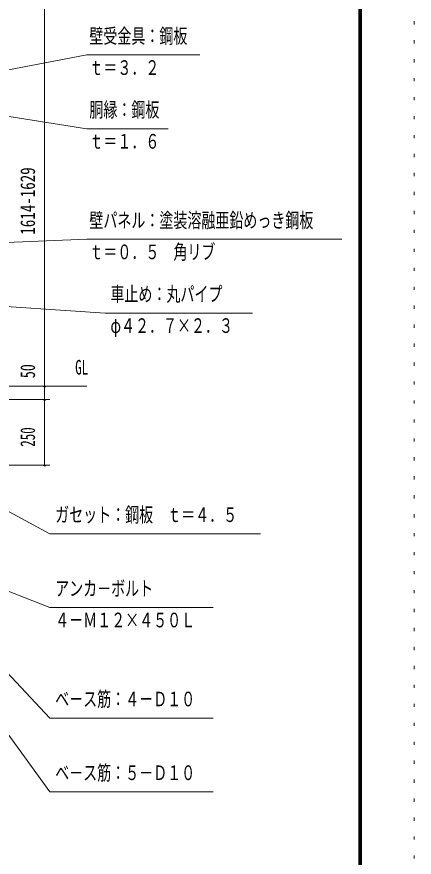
# Model space of a CAD drawing. Units: millimetres, scale not verified. Extents: x -27018 to 27029, y -10500 to 10500.
# Drawn here: x 23253 to 27029, y -3376 to 4602 of the extents above; entities that cross this region are included whole.
import ezdxf
from ezdxf.enums import TextEntityAlignment as Align

# ---------------------------------------------------------------- set-up
doc = ezdxf.new("R2010")
doc.units = ezdxf.units.MM
doc.header["$LTSCALE"] = 60
doc.linetypes.add('USER4', pattern=[3, 0.5, -2.5])
for name, color, linetype, lineweight in [('0-A_2-52DIM', 3, 'Continuous', 18), ('0-C_F-F1PAPER', 5, 'Continuous', 18), ('0-D_F-E_J_ADD', 5, 'USER4', 18)]:
    doc.layers.add(name, color=color, linetype=linetype, lineweight=lineweight)
doc.styles.add('ＭＳ ゴシック', font='')
doc.styles.get('ＭＳ ゴシック').set_extended_font_data('MS Gothic')

msp = doc.modelspace()

# ---------------------------------------------------------------- linework, layer by layer
at = {"layer": '0-A_2-52DIM'}
for p, q in [((23517.41, 344.93), (23517.41, 5152.53)), ((23917.41, 4239.93), (21991.71, 3875.22)), ((24992.42, 4239.93), (23917.41, 4239.93)), ((21441.14, 2390.96), (23917.41, 2489.93)), ((23917.41, 2489.93), (26342.42, 2489.93)), ((22867.41, 1094.93), (23917.41, 1094.93)), ((23527.41, 1094.93), (23507.41, 1094.93)), ((23567.41, 969.93), (22317.41, 969.93)), ((23527.41, 969.93), (23507.41, 969.93)), ((22617.41, 344.93), (23567.41, 344.93)), ((23527.41, 344.93), (23507.41, 344.93))]:
    msp.add_line(p, q, dxfattribs=at)
for points in [[(22114.68, 3823.93), (23917.41, 3539.93), (24692.41, 3539.93)], [(25492.41, 1789.93), (24092.41, 1789.93), (21735.81, 1948.24)], [(25567.41, -305.07), (23567.41, -305.07), (22205.45, 428.62)], [(22150.11, -451.73), (23567.41, -1005.07), (25117.41, -1005.07)], [(22118.54, -761.97), (23567.41, -2755.07), (25117.41, -2755.07)], [(25117.41, -2055.07), (23567.41, -2055.07), (22374.69, -786.39)]]:
    msp.add_lwpolyline(points, dxfattribs=at)
for centre in [(23517.41, 1094.93), (23517.41, 969.93), (23517.41, 344.93)]:
    msp.add_arc(centre, 10, 180, 0, dxfattribs=at)
at = {"layer": '0-C_F-F1PAPER'}
for points in [[(26528.82, -10000), (26528.82, 10100), (-2171.18, 10100), (-2171.18, -10000)], [(26526.32, -9997.5), (26526.32, 10097.5), (-2168.68, 10097.5), (-2168.68, -9997.5)], [(26523.82, -9995), (-2166.18, -9995), (-2166.18, 10095), (26523.82, 10095)], [(26521.32, -9992.5), (26521.32, 10092.5), (-2163.68, 10092.5), (-2163.68, -9992.5)], [(26518.82, -9990), (-2161.18, -9990), (-2161.18, 10090), (26518.82, 10090)], [(26516.32, -9987.5), (26516.32, 10087.5), (-2158.68, 10087.5), (-2158.68, -9987.5)], [(26513.82, -9985), (-2156.18, -9985), (-2156.18, 10085), (26513.82, 10085)], [(26511.32, -9982.5), (26511.32, 10082.5), (-2153.68, 10082.5), (-2153.68, -9982.5)], [(26508.82, -9980), (26508.82, 10080), (-2151.18, 10080), (-2151.18, -9980)], [(26506.32, -9977.5), (26506.32, 10077.5), (-2148.68, 10077.5), (-2148.68, -9977.5)], [(26503.82, -9975), (-2146.18, -9975), (-2146.18, 10075), (26503.82, 10075)]]:
    msp.add_lwpolyline(points, close=True, dxfattribs=at)
at = {"layer": '0-D_F-E_J_ADD'}
msp.add_lwpolyline([(27028.82, -10500), (-2671.18, -10500), (-2671.18, 10500), (27028.82, 10500)], close=True, dxfattribs=at)

# ---------------------------------------------------------------- texts
at = {"layer": '0-A_2-52DIM', "color": 7, "style": 'ＭＳ ゴシック'}
for s, width, p in [('壁受金具：鋼板', 0.7, (23942.41, 4308.93)), ('ｔ＝３．２', 0.7, (23942.41, 4008.93)), ('胴縁：鋼板', 0.7, (23942.41, 3608.93)), ('ｔ＝１．６', 0.7, (23942.41, 3308.93)), ('壁パネル：塗装溶融亜鉛めっき鋼板', 0.7, (23942.41, 2558.93)), ('ｔ＝０．５\u3000角リブ', 0.7, (23942.41, 2258.93)), ('車止め：丸パイプ', 0.7, (24142.41, 1858.93)), ('φ４２．７×２．３', 0.7, (24142.41, 1558.93)), ('GL', 0.65, (23807.41, 1163.93)), ('ガセット：鋼板\u3000ｔ＝４．５', 0.7, (23617.41, -236.07)), ('アンカ－ボルト', 0.7, (23617.41, -936.07)), ('４－Ｍ１２×４５０Ｌ', 0.7, (23617.41, -1236.07)), ('ベ－ス筋：４－Ｄ１０', 0.7, (23617.41, -1986.07)), ('ベ－ス筋：５－Ｄ１０', 0.7, (23617.41, -2686.07))]:
    msp.add_text(s, height=139.3, dxfattribs=dict(at, width=width)).set_placement(p, align=Align.BOTTOM_LEFT)
for s, width, p in [('1614-1629', 0.75, (23467.41, 2533.8)), ('50', 0.7, (23467.41, 1171.56)), ('250', 0.65, (23467.41, 520.24))]:
    msp.add_text(s, height=139.3, rotation=90, dxfattribs=dict(at, width=width)).set_placement(p, align=Align.BOTTOM_LEFT)

doc.saveas('drawing.dxf')
